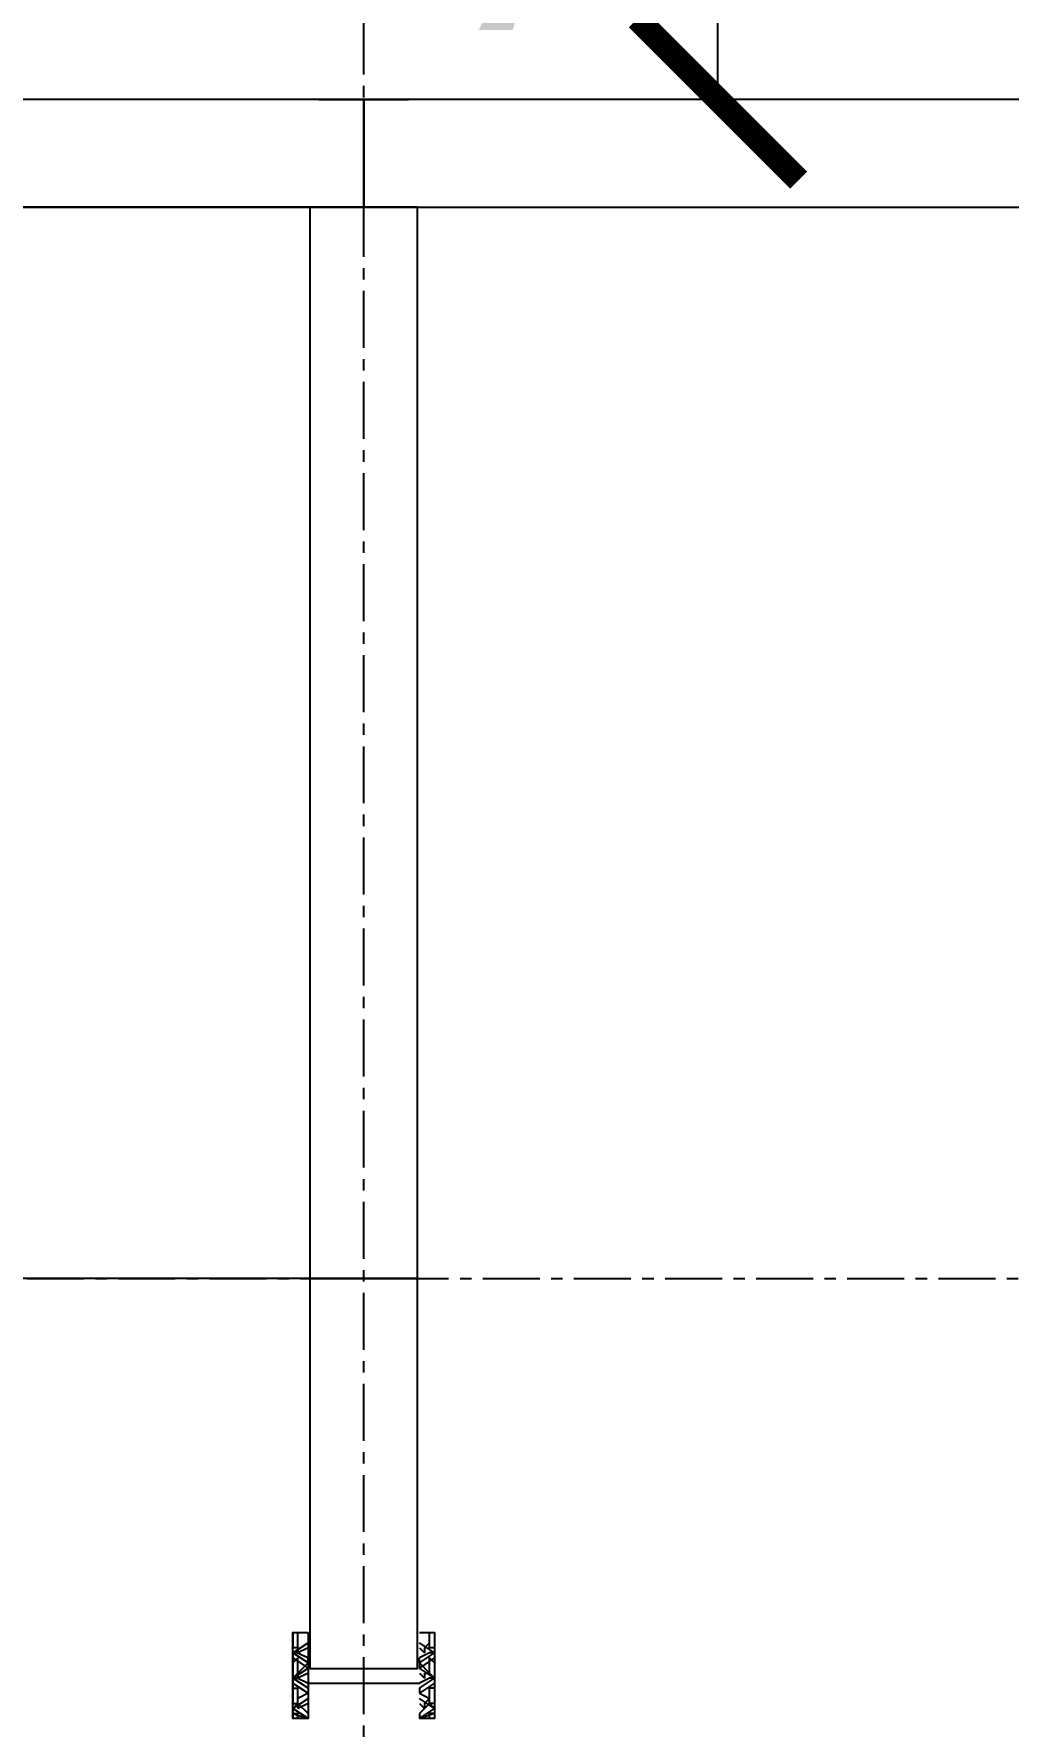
# Model space of a CAD drawing. Header units: centimetres. Extents: x -135 to 4129, y -1176 to 1044.
# Drawn here: x 488.6 to 542.9, y 294.5 to 388.9 of the extents above; entities that cross this region are included whole.
import ezdxf

# ---------------------------------------------------------------- set-up
doc = ezdxf.new("R2010")
doc.units = ezdxf.units.CM
doc.linetypes.add('CENTER', pattern=[5.08, 3.175, -0.635, 0.635, -0.635])
for name, color, linetype in [('AKS', 4, 'CENTER'), ('IC_DUVAR_60', 30, 'Continuous'), ('IC_KAPILAR', 7, 'Continuous'), ('IC_UCLU_H_60', 3, 'Continuous'), ('OZEL_PANEL_OLCU_CM', 3, 'Continuous')]:
    doc.layers.add(name, color=color, linetype=linetype)
doc.styles.add('PORTMAN', font='DejaVuSans.ttf')
doc.dimstyles.new('PORTMAN', dxfattribs={"dimtxt": 14, "dimasz": 9, "dimexe": 6, "dimexo": 5, "dimgap": 4, "dimtad": 1, "dimtxsty": 'PORTMAN', "dimblk": 'ARCHTICK', "dimcen": 2.5, "dimazin": 3, "dimtfac": 0.5, "dimtmove": 2, "dimatfit": 3})

# ---------------------------------------------------------------- blocks, each defined once
blk = doc.blocks.new('BOM_I11_1255p0_IC_K01_SAG_UST')
blk.add_lwpolyline([(0, 103.75), (6, 103.75), (6, 125.5), (0, 125.5)], close=True)
blk = doc.blocks.new('BOM_I01_1255p0_IC_DOLU')
blk.add_lwpolyline([(0, 0), (6, 0), (6, 125.5), (0, 125.5)], close=True)
blk = doc.blocks.new('kaynak-ic-kapi')
at = {"color": 133, "linetype": 'Continuous', "lineweight": 25, "true_color": 0x6ec1dd}
for p, q in [((54247.473, 7919.877), (54248.319, 7919.877)), ((54248.319, 7919.595), (54247.473, 7919.595)), ((54248.601, 7919.877), (54248.037, 7919.031)), ((54248.319, 7919.313), (54248.037, 7919.595)), ((54248.319, 7919.877), (54248.319, 7919.595)), ((54249.164, 7919.031), (54248.601, 7919.877)), ((54248.601, 7919.877), (54248.601, 7919.595)), ((54248.601, 7919.877), (54248.882, 7919.877)), ((54248.601, 7919.595), (54248.882, 7919.031)), ((54249.164, 7919.877), (54248.882, 7919.595)), ((54248.882, 7919.877), (54249.446, 7919.031)), ((54249.728, 7919.595), (54248.882, 7919.595)), ((54249.164, 7919.877), (54249.164, 7919.877)), ((54249.164, 7919.031), (54249.728, 7919.595)), ((54250.01, 7919.877), (54249.446, 7919.031)), ((54250.01, 7919.877), (54249.728, 7919.595)), ((54249.728, 7919.313), (54249.728, 7919.595)), ((54250.574, 7919.031), (54250.01, 7919.877)), ((54250.01, 7919.877), (54250.01, 7919.877)), ((54250.01, 7919.877), (54250.01, 7919.595)), ((54250.01, 7919.877), (54250.292, 7919.877)), ((54250.01, 7919.595), (54250.292, 7919.031)), ((54250.292, 7919.877), (54250.856, 7919.031)), ((54250.574, 7919.877), (54250.574, 7919.877)), ((54250.574, 7919.877), (54250.574, 7919.595)), ((54251.42, 7919.595), (54250.574, 7919.595)), ((54250.856, 7919.031), (54251.138, 7919.595)), ((54251.702, 7919.877), (54251.138, 7919.031)), ((54251.42, 7919.313), (54251.138, 7919.595)), ((54251.42, 7919.877), (54251.42, 7919.877)), ((54251.42, 7919.877), (54251.42, 7919.595)), ((54251.702, 7919.877), (54251.42, 7919.595)), ((54251.42, 7919.595), (54251.984, 7919.031)), ((54252.266, 7919.031), (54251.702, 7919.877)), ((54251.702, 7919.877), (54252.266, 7919.877)), ((54251.702, 7919.877), (54251.984, 7919.877)), ((54251.984, 7919.877), (54251.984, 7919.877)), ((54251.984, 7919.877), (54251.984, 7919.595)), ((54251.984, 7919.877), (54252.266, 7919.031)), ((54252.266, 7919.595), (54251.984, 7919.595)), ((54248.319, 7919.313), (54248.601, 7919.313)), ((54248.319, 7919.031), (54248.601, 7919.313)), ((54249.164, 7919.031), (54248.882, 7919.031)), ((54249.164, 7919.031), (54249.446, 7919.031)), ((54249.728, 7919.313), (54250.01, 7919.313)), ((54249.728, 7919.031), (54250.01, 7919.313)), ((54250.292, 7912.828), (54250.292, 7919.031)), ((54250.574, 7919.031), (54250.574, 7919.031)), ((54250.574, 7919.031), (54250.856, 7919.031)), ((54251.42, 7919.313), (54251.702, 7919.313)), ((54251.42, 7919.031), (54251.702, 7919.313)), ((54251.984, 7919.031), (54251.984, 7919.031)), ((54251.984, 7919.031), (54252.266, 7919.031)), ((54252.266, 7919.031), (54252.266, 7919.031)), ((54248.319, 7912.264), (54247.473, 7912.264)), ((54247.473, 7911.982), (54248.319, 7911.982)), ((54248.601, 7911.982), (54248.037, 7912.828)), ((54248.319, 7912.264), (54248.037, 7912.264)), ((54248.319, 7912.828), (54248.601, 7912.264)), ((54248.319, 7912.264), (54248.319, 7911.982)), ((54248.319, 7912.264), (54248.601, 7912.264)), ((54249.164, 7912.828), (54248.601, 7911.982)), ((54248.601, 7912.264), (54248.882, 7912.828)), ((54249.164, 7912.828), (54248.882, 7912.828)), ((54248.882, 7911.982), (54249.446, 7912.828)), ((54249.164, 7911.982), (54248.882, 7912.264)), ((54249.728, 7912.264), (54248.882, 7912.264)), ((54249.164, 7912.828), (54249.446, 7912.828)), ((54249.164, 7912.828), (54249.728, 7912.264)), ((54249.164, 7911.982), (54249.164, 7911.982)), ((54250.01, 7911.982), (54249.446, 7912.828)), ((54249.728, 7912.828), (54250.01, 7912.264)), ((54250.01, 7911.982), (54249.728, 7912.264)), ((54249.728, 7912.264), (54249.728, 7912.264)), ((54249.728, 7912.264), (54250.01, 7912.264)), ((54250.574, 7912.828), (54250.01, 7911.982)), ((54250.01, 7912.264), (54250.292, 7912.828)), ((54250.01, 7911.982), (54250.01, 7912.264)), ((54250.01, 7911.982), (54250.01, 7911.982)), ((54250.01, 7911.982), (54250.292, 7911.982)), ((54250.292, 7911.982), (54250.856, 7912.828)), ((54250.574, 7912.828), (54250.574, 7912.828)), ((54250.574, 7912.828), (54250.856, 7912.828)), ((54250.574, 7911.982), (54250.574, 7912.264)), ((54251.42, 7912.264), (54250.574, 7912.264)), ((54250.574, 7911.982), (54250.574, 7911.982)), ((54250.856, 7912.828), (54251.138, 7912.264)), ((54251.702, 7911.982), (54251.138, 7912.828)), ((54251.42, 7912.264), (54251.138, 7912.264)), ((54251.42, 7912.264), (54251.984, 7912.828)), ((54251.42, 7912.828), (54251.702, 7912.264)), ((54251.42, 7911.982), (54251.42, 7912.264)), ((54251.702, 7911.982), (54251.42, 7912.264)), ((54251.42, 7912.264), (54251.702, 7912.264)), ((54251.42, 7911.982), (54251.42, 7911.982)), ((54252.266, 7912.828), (54251.702, 7911.982)), ((54251.702, 7911.982), (54252.266, 7911.982)), ((54251.702, 7911.982), (54251.984, 7911.982)), ((54251.984, 7912.828), (54251.984, 7912.828)), ((54251.984, 7912.828), (54252.266, 7912.828)), ((54251.984, 7911.982), (54252.266, 7912.828)), ((54251.984, 7911.982), (54251.984, 7912.264)), ((54252.266, 7912.264), (54251.984, 7912.264)), ((54251.984, 7911.982), (54251.984, 7911.982)), ((54252.266, 7912.828), (54252.266, 7912.828))]:
    blk.add_line(p, q, dxfattribs=at)
for points in [[(54247.473, 7919.031), (54247.473, 7919.877), (54252.266, 7919.877), (54252.266, 7919.031)], [(54248.601, 7919.877), (54250.01, 7919.877), (54251.42, 7919.877)], [(54248.601, 7912.264), (54248.601, 7911.982), (54248.882, 7911.982)], [(54248.601, 7911.982), (54250.01, 7911.982), (54251.42, 7911.982)]]:
    blk.add_lwpolyline(points, dxfattribs=at)
blk.add_lwpolyline([(54247.473, 7912.828), (54252.266, 7912.828), (54252.266, 7911.982), (54247.473, 7911.982)], close=True, dxfattribs=at)
blk = doc.blocks.new('BOM_K01_IC_KAPI_ACIKLIK820')
at = {"layer": 'IC_KAPILAR'}
blk.add_blockref('kaynak-ic-kapi', (0, 0), dxfattribs=at)
blk = doc.blocks.new('BOM_I11_1255p0_IC_K01_SAG_ALT')
blk.add_lwpolyline([(0, 103.75), (6, 103.75), (6, 125.5), (0, 125.5)], close=True)
at = {"layer": 'IC_KAPILAR', "rotation": 270}
blk.add_blockref('BOM_K01_IC_KAPI_ACIKLIK820', (-7912.93, 54353.219), dxfattribs=at)
blk = doc.blocks.new('BOM_I03_597p5_IC_DOLU')
blk.add_lwpolyline([(0, 0), (6, 0), (6, 59.75), (0, 59.75)], close=True)
blk = doc.blocks.new('BOM_B03_UCLU_H_60')
for p, q in [((5.5, 3), (3, 3)), ((3, 3), (3, -3)), ((-3, -2.5), (-3, 2.5)), ((3, -2.5), (3, 2.5)), ((3, 0), (-3, 0)), ((-3, 0), (-3, -2.5)), ((3, -2.5), (3, 0)), ((3, -3), (5.5, -3))]:
    blk.add_line(p, q)
blk = doc.blocks.new('_ARCHTICK')
at = {"color": 0, "linetype": 'BYBLOCK', "const_width": 0.15}
blk.add_lwpolyline([(-0.5, -0.5), (0.5, 0.5)], dxfattribs=at)

msp = doc.modelspace()

# ---------------------------------------------------------------- linework, layer by layer
at = {"layer": 'AKS'}
for p, q in [((507, -35), (507, 747)), ((-35, 319.5), (798, 319.5))]:
    msp.add_line(p, q, dxfattribs=at)

# ---------------------------------------------------------------- block references
at = {"layer": 'IC_DUVAR_60', "rotation": 270}
for name, p in [('BOM_I11_1255p0_IC_K01_SAG_UST', (381.5, 385.25)), ('BOM_I01_1255p0_IC_DOLU', (507, 385.25))]:
    msp.add_blockref(name, p, dxfattribs=at)
at = {"layer": 'IC_DUVAR_60'}
for name, p in [('BOM_I03_597p5_IC_DOLU', (504, 319.5)), ('BOM_I11_1255p0_IC_K01_SAG_ALT', (504, 194))]:
    msp.add_blockref(name, p, dxfattribs=at)
at = {"layer": 'IC_UCLU_H_60', "rotation": 270}
msp.add_blockref('BOM_B03_UCLU_H_60', (507, 382.25), dxfattribs=at)

# ---------------------------------------------------------------- dimensions: what is measured, and where the dimension line sits
at = {"layer": 'OZEL_PANEL_OLCU_CM'}
for base, p1, p2 in [((526.75, 385.25), (572.75, 385.25), (572.75, 445)), ((464, 319.5), (510, 319.5), (510, 379.25))]:
    msp.add_linear_dim(base=base, p1=p1, p2=p2, angle=90, dimstyle='PORTMAN', override={"dimtxt": 14, "dimasz": 9, "dimexe": 6, "dimexo": 5, "dimdec": 2, "dimzin": 8, "dimdsep": 44}, dxfattribs=at).render()

doc.saveas('drawing.dxf')
